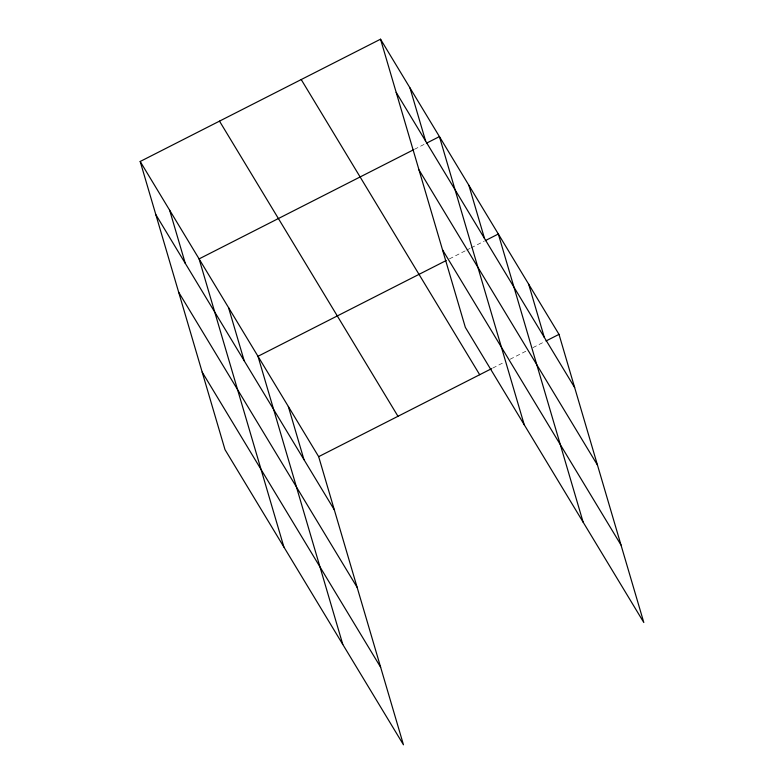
<?xml version="1.0" encoding="UTF-8"?>
<svg xmlns="http://www.w3.org/2000/svg" width="784" height="784" viewBox="0 0 784 784"><rect width="100%" height="100%" fill="white"/><g stroke="black" fill="none" stroke-linecap="round" stroke-linejoin="round"><path stroke-width="0.59" stroke-dasharray="3.92 2.94" d="M414.442 149.323L425.3 143.795M449.428 258.887L465.725 250.596M466.813 250.037L470.077 248.381M471.164 247.832L484.198 241.198M492.724 368.088L503.593 362.561M510.11 359.239L526.407 350.948M532.924 347.635L544.88 341.55"/><path stroke-width="1.18" d="M140.189 161.484L318.667 456.651L403.466 744.8L224.998 449.634L140.189 161.484L380.534 39.2L559.002 334.366L643.811 622.516L465.333 327.349L380.534 39.2M413.354 149.871L199.087 258.896L283.896 547.036M426.388 143.237L439.422 136.602L524.231 424.752M446.174 260.543L257.985 356.299L342.794 644.448M485.286 240.639L498.32 234.014L583.129 522.154M318.667 456.651L491.637 368.637M545.968 341.001L559.002 334.366M396.185 92.385L574.652 387.551M418.999 169.922L597.477 465.088M442.519 249.812L620.987 544.978M301.223 79.556L479.69 374.723M219.5 121.128L397.978 416.294M155.849 214.669L334.317 509.835M178.664 292.207L357.141 587.373M202.174 372.096L380.652 667.262M528.661 284.19L544.312 337.375M468.871 185.308L484.522 238.493M409.973 87.906L425.634 141.091M288.326 406.475L303.976 459.659M228.536 307.593L244.187 360.777M169.638 210.19L185.289 263.375"/></g></svg>
